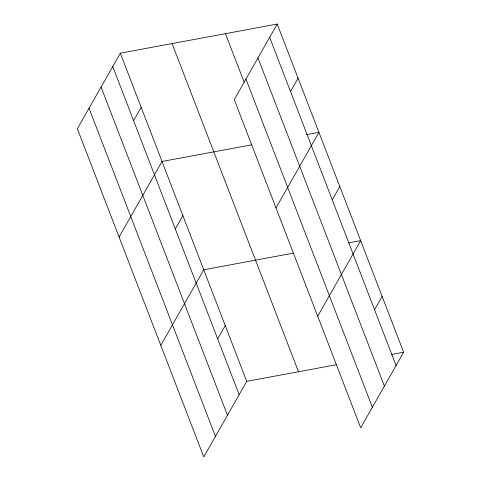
<?xml version="1.0" encoding="UTF-8"?>
<svg xmlns="http://www.w3.org/2000/svg" width="481" height="481" viewBox="0 0 481 481"><rect width="100%" height="100%" fill="white"/><g stroke="black" fill="none" stroke-linecap="round" stroke-linejoin="round"><path stroke-width="0.72" d="M277.218 24.05L234.277 99.639L360.69 427.813L403.631 352.224L277.218 24.05L120.31 53.187L77.369 128.776L203.782 456.95L246.723 381.361L336.502 364.688M133.598 120.665L141.167 107.335M119.084 237.073L162.025 161.484L251.81 144.811M175.312 228.962L182.882 215.632M290.506 91.522L298.076 78.199M160.798 345.37L203.74 269.781L293.524 253.108M275.992 207.936L318.933 132.347L306.535 134.65M217.665 338.895L225.234 325.571M332.221 199.819L339.79 186.496M317.713 316.233L360.648 240.644L348.25 242.947M374.573 309.758L382.142 296.434M391.233 354.527L403.631 352.224M269.649 37.374L396.061 365.548M257.978 57.924L384.391 386.099M245.947 79.094L372.36 407.269M225.439 33.664L244.156 82.263M172.09 43.573L298.503 371.747M120.31 53.187L246.723 381.361M112.74 66.516L239.153 394.685M101.07 87.061L227.477 415.235M89.039 108.231L215.452 436.405"/></g></svg>
